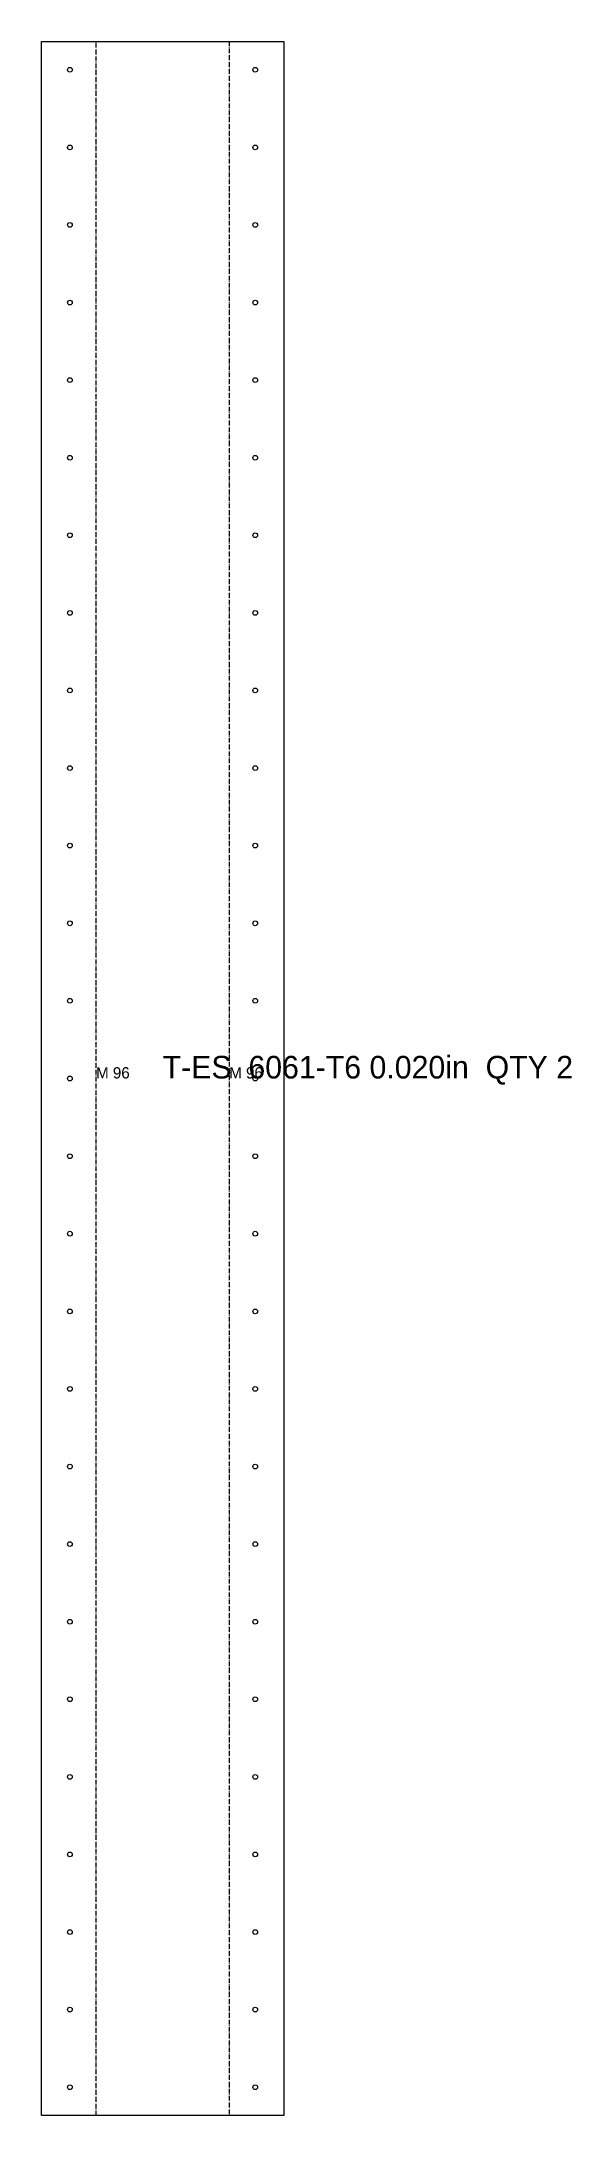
# Model space of a CAD drawing. Header units: millimetres. Extents: x -29 to 252, y 0 to 1100.
import ezdxf

# ---------------------------------------------------------------- set-up
doc = ezdxf.new("R2010")
doc.units = ezdxf.units.MM
doc.linetypes.add('DASHDOT', pattern=[3.556, 2.54, -0.508, 0, -0.508])
for name, color, linetype in [('CUT', 7, 'CONTINUOUS'), ('ETCH', 8, 'CONTINUOUS'), ('HOLE', 6, 'CONTINUOUS'), ('MOUNTAIN', 5, 'DASHDOT')]:
    doc.layers.add(name, color=color, linetype=linetype)

msp = doc.modelspace()

# ---------------------------------------------------------------- linework, layer by layer
at = {"layer": 'CUT'}
msp.add_lwpolyline([(-28.9, 1100), (99.5, 1100), (99.5, 0), (-28.9, 0), (-28.9, 1100)], close=True, dxfattribs=at)
at = {"layer": 'HOLE'}
for centre in [(-13.9, 1085), (84.4, 1085), (-13.9, 1043.8), (84.4, 1043.8), (-13.9, 1002.7), (84.4, 1002.7), (-13.9, 961.5), (84.4, 961.5), (-13.9, 920.4), (84.4, 920.4), (-13.9, 879.2), (84.4, 879.2), (-13.9, 838.1), (84.4, 838.1), (-13.9, 796.9), (84.4, 796.9), (-13.9, 755.8), (84.4, 755.8), (-13.9, 714.6), (84.4, 714.6), (-13.9, 673.5), (84.4, 673.5), (-13.9, 632.3), (84.4, 632.3), (-13.9, 591.2), (84.4, 591.2), (-13.9, 550), (84.4, 550), (-13.9, 508.8), (84.4, 508.8), (-13.9, 467.7), (84.4, 467.7), (-13.9, 426.5), (84.4, 426.5), (-13.9, 385.4), (84.4, 385.4), (-13.9, 344.2), (84.4, 344.2), (-13.9, 303.1), (84.4, 303.1), (-13.9, 261.9), (84.4, 261.9), (-13.9, 220.8), (84.4, 220.8), (-13.9, 179.6), (84.4, 179.6), (-13.9, 138.5), (84.4, 138.5), (-13.9, 97.3), (84.4, 97.3), (-13.9, 56.2), (84.4, 56.2), (-13.9, 15), (84.4, 15)]:
    msp.add_circle(centre, 1.25, dxfattribs=at)
at = {"layer": 'MOUNTAIN'}
for p, q in [((0, 0), (0, 1100)), ((70.6, 1100), (70.6, 0))]:
    msp.add_line(p, q, dxfattribs=at)

# ---------------------------------------------------------------- texts
at = {"layer": 'ETCH'}
for s, height, p in [('T-ES  6061-T6 0.020in  QTY 2', 12, (35.3, 550)), ('M 96', 6, (0, 550)), ('M 96', 6, (70.6, 550))]:
    msp.add_text(s, height=height, dxfattribs=at).set_placement(p)

doc.saveas('drawing.dxf')
